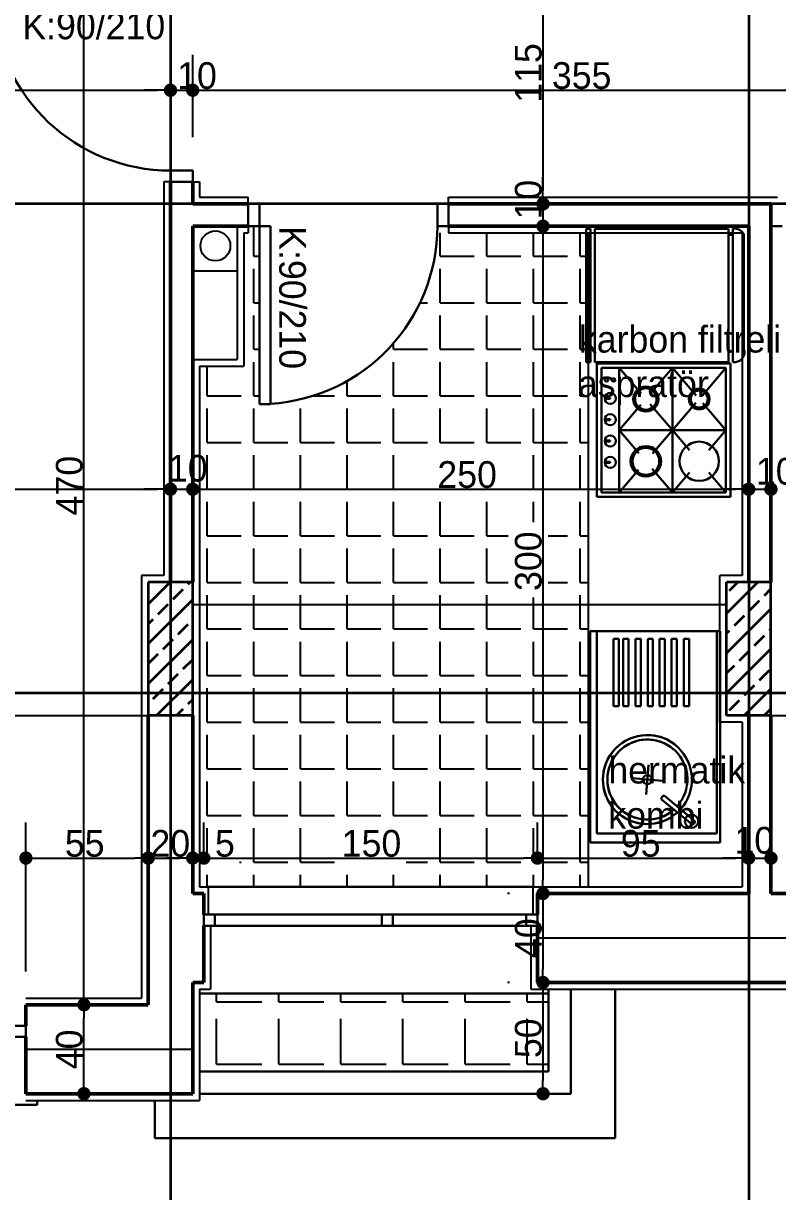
# Model space of a CAD drawing. Header units: millimetres. Extents: x 9537.41 to 9541.95, y -1431.78 to -1431.38.
# Drawn here: x 9538.8779 to 9538.9458, y -1431.6195 to -1431.5145 of the extents above; entities that cross this region are included whole.
import ezdxf

# ---------------------------------------------------------------- set-up
doc = ezdxf.new("R2010")
doc.units = ezdxf.units.MM
doc.linetypes.add('ACAD_ISO03W100', pattern=[30, 12, -18])
doc.linetypes.add('ACAD_ISO06W100', pattern=[36, 24, -3, 0, -3, 0, -3, 0, -3])
for name, color, linetype, lineweight in [('aks', 6, 'Continuous', 35), ('BACA', 24, 'Continuous', 25), ('balkon', 173, 'Continuous', 30), ('duvar', 214, 'Continuous', 50), ('kapı-pencere', 140, 'Continuous', 30), ('karo', 206, 'Continuous', 25), ('kolon', 6, 'Continuous', 35), ('lvb.mut.', 203, 'Continuous', 30), ('sıva', 203, 'Continuous', 25), ('yazı', 161, 'Continuous', 35), ('ölçü', 4, 'Continuous', 25)]:
    doc.layers.add(name, color=color, linetype=linetype, lineweight=lineweight)

msp = doc.modelspace()

# ---------------------------------------------------------------- linework, layer by layer
at = {"color": 0, "linetype": 'ByBlock', "lineweight": -2}
for p, q in [((9538.890551608943, -1431.520467850164), (9538.889951608944, -1431.520467850164)), ((9538.890551608943, -1431.520467850164), (9538.889951608944, -1431.520467850164)), ((9538.893751608945, -1431.520467850164), (9538.894351608944, -1431.520467850164)), ((9538.893751608945, -1431.520467850164), (9538.894351608944, -1431.520467850164)), ((9538.924651608944, -1431.530089333453), (9538.924651608944, -1431.529489333453)), ((9538.924651608944, -1431.530089333453), (9538.924651608944, -1431.529489333453)), ((9538.924651608944, -1431.533289333453), (9538.924651608944, -1431.533889333453)), ((9538.924651608944, -1431.533289333453), (9538.924651608944, -1431.533889333453)), ((9538.890551608943, -1431.556341257242), (9538.889951608944, -1431.556341257242)), ((9538.890551608943, -1431.556341257242), (9538.889951608944, -1431.556341257242)), ((9538.893751608945, -1431.556341257242), (9538.894351608944, -1431.556341257242)), ((9538.893751608945, -1431.556341257242), (9538.894351608944, -1431.556341257242)), ((9538.942551608945, -1431.556341257242), (9538.941951608944, -1431.556341257242)), ((9538.942551608945, -1431.556341257242), (9538.941951608944, -1431.556341257242)), ((9538.878751608943, -1431.589503441157), (9538.879351608944, -1431.589503441157)), ((9538.888551608945, -1431.589503441157), (9538.887951608944, -1431.589503441157)), ((9538.889751608944, -1431.589503441157), (9538.890351608945, -1431.589503441157)), ((9538.892551608944, -1431.589503441157), (9538.891951608945, -1431.589503441157)), ((9538.892551608944, -1431.589503441157), (9538.891951608945, -1431.589503441157)), ((9538.894751608945, -1431.589503441157), (9538.895351608944, -1431.589503441157)), ((9538.894751608945, -1431.589503441157), (9538.895351608944, -1431.589503441157)), ((9538.923551608945, -1431.589503441157), (9538.922951608944, -1431.589503441157)), ((9538.924751608944, -1431.589503441157), (9538.925351608945, -1431.589503441157)), ((9538.942551608945, -1431.589503441157), (9538.941951608944, -1431.589503441157)), ((9538.942551608945, -1431.589503441157), (9538.941951608944, -1431.589503441157)), ((9538.924651608944, -1431.592089333453), (9538.924651608944, -1431.591489333453)), ((9538.924651608944, -1431.593289333453), (9538.924651608944, -1431.593889333453)), ((9538.924651608944, -1431.600089333453), (9538.924651608944, -1431.599489333453)), ((9538.883372308328, -1431.602089333453), (9538.883372308328, -1431.601489333453)), ((9538.924651608944, -1431.601289333453), (9538.924651608944, -1431.601889333453)), ((9538.883372308328, -1431.603289333453), (9538.883372308328, -1431.603889333453)), ((9538.883372308328, -1431.610089333453), (9538.883372308328, -1431.609489333453)), ((9538.924651608944, -1431.610089333453), (9538.924651608944, -1431.609489333453))]:
    msp.add_line(p, q, dxfattribs=at)
at = {"color": 0, "linetype": 'ByBlock', "const_width": 0.0006000000000000001}
for points in [[(9538.890851608943, -1431.520467850164, 1), (9538.891451608944, -1431.520467850164, 1)], [(9538.890851608943, -1431.520467850164, 1), (9538.891451608944, -1431.520467850164, 1)], [(9538.893451608945, -1431.520467850164, 1), (9538.892851608944, -1431.520467850164, 1)], [(9538.893451608945, -1431.520467850164, 1), (9538.892851608944, -1431.520467850164, 1)], [(9538.924651608944, -1431.530389333453, 1), (9538.924651608944, -1431.530989333453, 1)], [(9538.924651608944, -1431.530389333453, 1), (9538.924651608944, -1431.530989333453, 1)], [(9538.924651608944, -1431.532989333453, 1), (9538.924651608944, -1431.532389333453, 1)], [(9538.924651608944, -1431.532989333453, 1), (9538.924651608944, -1431.532389333453, 1)], [(9538.890851608943, -1431.556341257242, 1), (9538.891451608944, -1431.556341257242, 1)], [(9538.890851608943, -1431.556341257242, 1), (9538.891451608944, -1431.556341257242, 1)], [(9538.893451608945, -1431.556341257242, 1), (9538.892851608944, -1431.556341257242, 1)], [(9538.893451608945, -1431.556341257242, 1), (9538.892851608944, -1431.556341257242, 1)], [(9538.942851608945, -1431.556341257242, 1), (9538.943451608944, -1431.556341257242, 1)], [(9538.942851608945, -1431.556341257242, 1), (9538.943451608944, -1431.556341257242, 1)], [(9538.945451608944, -1431.556341257242, 1), (9538.944851608943, -1431.556341257242, 1)], [(9538.945451608944, -1431.556341257242, 1), (9538.944851608943, -1431.556341257242, 1)], [(9538.878451608944, -1431.589503441157, 1), (9538.877851608944, -1431.589503441157, 1)], [(9538.877851608944, -1431.589503441157, 1), (9538.878451608944, -1431.589503441157, 1)], [(9538.889451608944, -1431.589503441157, 1), (9538.888851608945, -1431.589503441157, 1)], [(9538.888851608945, -1431.589503441157, 1), (9538.889451608944, -1431.589503441157, 1)], [(9538.892851608944, -1431.589503441157, 1), (9538.893451608945, -1431.589503441157, 1)], [(9538.892851608944, -1431.589503441157, 1), (9538.893451608945, -1431.589503441157, 1)], [(9538.894451608943, -1431.589503441157, 1), (9538.893851608944, -1431.589503441157, 1)], [(9538.894451608943, -1431.589503441157, 1), (9538.893851608944, -1431.589503441157, 1)], [(9538.924451608944, -1431.589503441157, 1), (9538.923851608944, -1431.589503441157, 1)], [(9538.923851608944, -1431.589503441157, 1), (9538.924451608944, -1431.589503441157, 1)], [(9538.942851608945, -1431.589503441157, 1), (9538.943451608944, -1431.589503441157, 1)], [(9538.942851608945, -1431.589503441157, 1), (9538.943451608944, -1431.589503441157, 1)], [(9538.945451608944, -1431.589503441157, 1), (9538.944851608943, -1431.589503441157, 1)], [(9538.945451608944, -1431.589503441157, 1), (9538.944851608943, -1431.589503441157, 1)], [(9538.924651608944, -1431.592989333453, 1), (9538.924651608944, -1431.592389333453, 1)], [(9538.924651608944, -1431.592389333453, 1), (9538.924651608944, -1431.592989333453, 1)], [(9538.924651608944, -1431.600989333453, 1), (9538.924651608944, -1431.600389333453, 1)], [(9538.924651608944, -1431.600389333453, 1), (9538.924651608944, -1431.600989333453, 1)], [(9538.883372308328, -1431.602389333453, 1), (9538.883372308328, -1431.602989333453, 1)], [(9538.883372308328, -1431.602989333453, 1), (9538.883372308328, -1431.602389333453, 1)], [(9538.883372308328, -1431.610389333453, 1), (9538.883372308328, -1431.610989333453, 1)], [(9538.924651608944, -1431.610389333453, 1), (9538.924651608944, -1431.610989333453, 1)]]:
    msp.add_lwpolyline(points, format="xyb", close=True, dxfattribs=at)
at = {"layer": 'aks', "linetype": 'ACAD_ISO06W100'}
for p, q in [((9538.891151608945, -1431.406689333453), (9538.891151608945, -1431.684689333453)), ((9538.943151608944, -1431.406689333453), (9538.943151608944, -1431.684689333453)), ((9539.291151608944, -1431.530689333453), (9538.719151608944, -1431.530689333453)), ((9539.291151608944, -1431.574689333453), (9538.719151608944, -1431.574689333453))]:
    msp.add_line(p, q, dxfattribs=at)
at = {"layer": 'BACA'}
for p, q in [((9538.897151608944, -1431.532689333453), (9538.897151608944, -1431.544689333453)), ((9538.893151608943, -1431.536689333453), (9538.897151608944, -1431.536689333453)), ((9538.893151608943, -1431.544689333453), (9538.897151608944, -1431.544689333453))]:
    msp.add_line(p, q, dxfattribs=at)
msp.add_circle((9538.895189810106, -1431.534462580343), 0.001343228472585906, dxfattribs=at)
at = {"layer": 'balkon'}
for p, q in [((9538.925151608944, -1431.601289333453), (9538.925151608944, -1431.608689333453)), ((9538.927151608945, -1431.601289333453), (9538.927151608945, -1431.610689333453)), ((9538.931151608944, -1431.601289333453), (9538.931151608944, -1431.614689333453)), ((9538.893751608945, -1431.608689333453), (9538.925151608944, -1431.608689333453)), ((9538.893751608945, -1431.610689333453), (9538.927151608945, -1431.610689333453)), ((9538.889751608944, -1431.614689333453), (9538.889751608944, -1431.611289333453)), ((9538.889751608944, -1431.614689333453), (9538.931151608944, -1431.614689333453))]:
    msp.add_line(p, q, dxfattribs=at)
at = {"layer": 'duvar'}
for p, q in [((9538.891151608945, -1431.528689333453), (9538.891151608945, -1431.564689333453)), ((9538.893151608943, -1431.528689333453), (9538.893151608943, -1431.530689333453)), ((9538.893151608943, -1431.530689333453), (9538.898151608944, -1431.530689333453)), ((9538.916151608944, -1431.530689333453), (9538.945151608945, -1431.530689333453)), ((9538.945151608945, -1431.530689333453), (9538.945151608945, -1431.564689333453)), ((9538.893151608943, -1431.532689333453), (9538.893151608943, -1431.564689333453)), ((9538.893151608943, -1431.532689333453), (9538.898151608944, -1431.532689333453)), ((9538.916151608944, -1431.532689333453), (9538.943151608944, -1431.532689333453)), ((9538.943151608944, -1431.532689333453), (9538.943151608944, -1431.564689333453)), ((9538.889151608944, -1431.576689333453), (9538.889151608944, -1431.602689333453)), ((9538.893151608943, -1431.576689333453), (9538.893151608943, -1431.592689333453)), ((9538.943151608944, -1431.576689333453), (9538.943151608944, -1431.592689333453)), ((9538.945151608945, -1431.576689333453), (9538.945151608945, -1431.592689333453)), ((9538.893151608943, -1431.592689333453), (9538.894151608944, -1431.592689333453)), ((9538.894151608944, -1431.594589333453), (9538.894151608944, -1431.592689333453)), ((9538.924151608944, -1431.592689333453), (9538.924151608944, -1431.594589333453)), ((9538.924151608944, -1431.592689333453), (9538.943151608944, -1431.592689333453)), ((9538.945151608945, -1431.592689333453), (9538.959151608944, -1431.592689333453)), ((9538.894151608944, -1431.595589333453), (9538.894151608944, -1431.600689333453)), ((9538.924151608944, -1431.595589333453), (9538.924151608944, -1431.600689333453)), ((9538.893151608943, -1431.600689333453), (9538.893151608943, -1431.610689333453)), ((9538.893151608943, -1431.600689333453), (9538.894151608944, -1431.600689333453)), ((9538.924151608944, -1431.600689333453), (9538.959151608944, -1431.600689333453)), ((9538.878151608944, -1431.602689333453), (9538.878151608944, -1431.604589333453)), ((9538.878151608944, -1431.602689333453), (9538.889151608944, -1431.602689333453)), ((9538.878151608944, -1431.605589333453), (9538.878151608944, -1431.610689333453)), ((9538.878151608944, -1431.610689333453), (9538.893151608943, -1431.610689333453))]:
    msp.add_line(p, q, dxfattribs=at)
at = {"layer": 'kapı-pencere'}
for p, q in [((9538.891151608945, -1431.527689333453), (9538.893151608943, -1431.527689333453)), ((9538.891151608945, -1431.528689333453), (9538.891151608945, -1431.527689333453)), ((9538.893151608943, -1431.527689333453), (9538.893151608943, -1431.528689333453)), ((9538.893151608943, -1431.528689333453), (9538.891151608945, -1431.528689333453)), ((9538.898151608944, -1431.532689333453), (9538.898151608944, -1431.530689333453)), ((9538.898151608944, -1431.530689333453), (9538.899151608945, -1431.530689333453)), ((9538.899151608945, -1431.530689333453), (9538.899151608945, -1431.532689333453)), ((9538.915151608944, -1431.532689333453), (9538.915151608944, -1431.530689333453)), ((9538.915151608944, -1431.530689333453), (9538.916151608944, -1431.530689333453)), ((9538.916151608944, -1431.530689333453), (9538.916151608944, -1431.532689333453)), ((9538.945151608945, -1431.530689333453), (9538.946151608945, -1431.530689333453)), ((9538.945151608945, -1431.532689333453), (9538.945151608945, -1431.530689333453)), ((9538.899151608945, -1431.532689333453), (9538.898151608944, -1431.532689333453)), ((9538.899151608945, -1431.548689333453), (9538.899151608945, -1431.532689333453)), ((9538.899151608945, -1431.532689333453), (9538.900151608945, -1431.532689333453)), ((9538.900151608945, -1431.532689333453), (9538.900151608945, -1431.548689333453)), ((9538.916151608944, -1431.532689333453), (9538.915151608944, -1431.532689333453)), ((9538.946151608945, -1431.532689333453), (9538.945151608945, -1431.532689333453)), ((9538.900151608945, -1431.548689333453), (9538.899151608945, -1431.548689333453)), ((9538.923751608943, -1431.592089333453), (9538.894551608944, -1431.592089333453)), ((9538.894151608944, -1431.594589333453), (9538.894151608944, -1431.595589333453)), ((9538.895151608944, -1431.594589333453), (9538.894151608944, -1431.594589333453)), ((9538.894151608944, -1431.594589333453), (9538.910151608945, -1431.594589333453)), ((9538.895151608944, -1431.595589333453), (9538.895151608944, -1431.594589333453)), ((9538.910151608945, -1431.594589333453), (9538.910151608945, -1431.595589333453)), ((9538.911151608943, -1431.594589333453), (9538.910151608945, -1431.594589333453)), ((9538.911151608943, -1431.595589333453), (9538.911151608943, -1431.594589333453)), ((9538.923151608944, -1431.594589333453), (9538.923151608944, -1431.595589333453)), ((9538.924151608944, -1431.594589333453), (9538.923151608944, -1431.594589333453)), ((9538.924151608944, -1431.595589333453), (9538.924151608944, -1431.594589333453)), ((9538.894151608944, -1431.595589333453), (9538.895151608944, -1431.595589333453)), ((9538.910151608945, -1431.595589333453), (9538.894151608944, -1431.595589333453)), ((9538.910151608945, -1431.595589333453), (9538.911151608943, -1431.595589333453)), ((9538.923151608944, -1431.595589333453), (9538.924151608944, -1431.595589333453)), ((9538.925151608944, -1431.601689333453), (9538.893751608945, -1431.601689333453)), ((9538.925151608944, -1431.601289333453), (9538.925151608944, -1431.601689333453)), ((9538.878151608944, -1431.604589333453), (9538.877151608944, -1431.604589333453)), ((9538.878151608944, -1431.605589333453), (9538.878151608944, -1431.604589333453)), ((9538.877151608944, -1431.605589333453), (9538.878151608944, -1431.605589333453)), ((9538.879151608944, -1431.611689333453), (9538.847151608945, -1431.611689333453)), ((9538.879151608944, -1431.611289333453), (9538.879151608944, -1431.611689333453))]:
    msp.add_line(p, q, dxfattribs=at)
at = {"layer": 'kapı-pencere', "linetype": 'ACAD_ISO03W100'}
for p, q in [((9538.911151608943, -1431.594589333453), (9538.923151608944, -1431.594589333453)), ((9538.923151608944, -1431.595589333453), (9538.911151608943, -1431.595589333453))]:
    msp.add_line(p, q, dxfattribs=at)
at = {"layer": 'kapı-pencere'}
for centre, start, end in [((9538.891151608945, -1431.511689333453), 183.5833216825431, 270), ((9538.899151608945, -1431.532689333453), 273.5833218694321, 0)]:
    msp.add_arc(centre, 0.016, start, end, dxfattribs=at)
at = {"layer": 'karo'}
for p, q in [((9538.898649435938, -1431.535378876782), (9538.898649435938, -1431.532689333453)), ((9538.915413435938, -1431.535378876782), (9538.915413435938, -1431.533289333453)), ((9538.919604435938, -1431.535378876782), (9538.919604435938, -1431.533289333453)), ((9538.923795435938, -1431.535378876782), (9538.923795435938, -1431.533289333453)), ((9538.927986435938, -1431.535378876782), (9538.927986435938, -1431.533289333453)), ((9538.898649435938, -1431.535378876782), (9538.899151608945, -1431.535378876782)), ((9538.915413435938, -1431.535378876782), (9538.918461435938, -1431.535378876782)), ((9538.919604435938, -1431.535378876782), (9538.922652435938, -1431.535378876782)), ((9538.923795435938, -1431.535378876782), (9538.926843435938, -1431.535378876782)), ((9538.927986435938, -1431.535378876782), (9538.928522129872, -1431.535378876782)), ((9538.898649435938, -1431.539569876782), (9538.898649435938, -1431.536521876782)), ((9538.915413435938, -1431.539569876782), (9538.915413435938, -1431.536521876782)), ((9538.919604435938, -1431.539569876782), (9538.919604435938, -1431.536521876782)), ((9538.923795435938, -1431.539569876782), (9538.923795435938, -1431.536521876782)), ((9538.927986435938, -1431.539569876782), (9538.927986435938, -1431.536521876782)), ((9538.898649435938, -1431.539569876782), (9538.899151608945, -1431.539569876782)), ((9538.913596612354, -1431.539569876782), (9538.914270435938, -1431.539569876782)), ((9538.915413435938, -1431.539569876782), (9538.918461435938, -1431.539569876782)), ((9538.919604435938, -1431.539569876782), (9538.922652435938, -1431.539569876782)), ((9538.923795435938, -1431.539569876782), (9538.926843435938, -1431.539569876782)), ((9538.927986435938, -1431.539569876782), (9538.928522129872, -1431.539569876782)), ((9538.898649435938, -1431.543760876782), (9538.898649435938, -1431.540712876782)), ((9538.915413435938, -1431.543760876782), (9538.915413435938, -1431.540712876782)), ((9538.919604435938, -1431.543760876782), (9538.919604435938, -1431.540712876782)), ((9538.923795435938, -1431.543760876782), (9538.923795435938, -1431.540712876782)), ((9538.927986435938, -1431.543760876782), (9538.927986435938, -1431.540712876782)), ((9538.898649435938, -1431.543760876782), (9538.899151608945, -1431.543760876782)), ((9538.911222435938, -1431.543760876782), (9538.911222435938, -1431.543191482552)), ((9538.911222435938, -1431.543760876782), (9538.914270435938, -1431.543760876782)), ((9538.915413435938, -1431.543760876782), (9538.918461435938, -1431.543760876782)), ((9538.919604435938, -1431.543760876782), (9538.922652435938, -1431.543760876782)), ((9538.923795435938, -1431.543760876782), (9538.926843435938, -1431.543760876782)), ((9538.927986435938, -1431.543760876782), (9538.928522129872, -1431.543760876782)), ((9538.898649435938, -1431.547951876782), (9538.898649435938, -1431.544903876783)), ((9538.911222435938, -1431.547951876782), (9538.911222435938, -1431.544903876783)), ((9538.915413435938, -1431.547951876782), (9538.915413435938, -1431.544903876783)), ((9538.919604435938, -1431.547951876782), (9538.919604435938, -1431.544903876783)), ((9538.923795435938, -1431.547951876782), (9538.923795435938, -1431.544903876783)), ((9538.927986435938, -1431.547951876782), (9538.927986435938, -1431.544903876783)), ((9538.894458435938, -1431.547951876782), (9538.894458435938, -1431.545289333453)), ((9538.907031435938, -1431.547951876782), (9538.907031435938, -1431.546614430456)), ((9538.894458435938, -1431.547951876782), (9538.897506435938, -1431.547951876782)), ((9538.898649435938, -1431.547951876782), (9538.899151608945, -1431.547951876782)), ((9538.903953147355, -1431.547951876782), (9538.905888435938, -1431.547951876782)), ((9538.907031435938, -1431.547951876782), (9538.910079435938, -1431.547951876782)), ((9538.911222435938, -1431.547951876782), (9538.914270435938, -1431.547951876782)), ((9538.915413435938, -1431.547951876782), (9538.918461435938, -1431.547951876782)), ((9538.919604435938, -1431.547951876782), (9538.922652435938, -1431.547951876782)), ((9538.923795435938, -1431.547951876782), (9538.926843435938, -1431.547951876782)), ((9538.927986435938, -1431.547951876782), (9538.928722670405, -1431.547951876782)), ((9538.894458435938, -1431.552142876782), (9538.894458435938, -1431.549094876783)), ((9538.898649435938, -1431.552142876782), (9538.898649435938, -1431.549094876783)), ((9538.902840435938, -1431.552142876782), (9538.902840435938, -1431.549094876783)), ((9538.907031435938, -1431.552142876782), (9538.907031435938, -1431.549094876783)), ((9538.911222435938, -1431.552142876782), (9538.911222435938, -1431.549094876783)), ((9538.915413435938, -1431.552142876782), (9538.915413435938, -1431.549094876783)), ((9538.919604435938, -1431.552142876782), (9538.919604435938, -1431.549094876783)), ((9538.923795435938, -1431.552142876782), (9538.923795435938, -1431.549094876783)), ((9538.927986435938, -1431.552142876782), (9538.927986435938, -1431.549094876783)), ((9538.894458435938, -1431.552142876782), (9538.897506435938, -1431.552142876782)), ((9538.898649435938, -1431.552142876782), (9538.901697435938, -1431.552142876782)), ((9538.902840435938, -1431.552142876782), (9538.905888435938, -1431.552142876782)), ((9538.907031435938, -1431.552142876782), (9538.910079435938, -1431.552142876782)), ((9538.911222435938, -1431.552142876782), (9538.914270435938, -1431.552142876782)), ((9538.915413435938, -1431.552142876782), (9538.918461435938, -1431.552142876782)), ((9538.919604435938, -1431.552142876782), (9538.922652435938, -1431.552142876782)), ((9538.923795435938, -1431.552142876782), (9538.926843435938, -1431.552142876782)), ((9538.927986435938, -1431.552142876782), (9538.928722670405, -1431.552142876782)), ((9538.894458435938, -1431.556333876782), (9538.894458435938, -1431.553285876783)), ((9538.898649435938, -1431.556333876782), (9538.898649435938, -1431.553285876783)), ((9538.902840435938, -1431.556333876782), (9538.902840435938, -1431.553285876783)), ((9538.907031435938, -1431.556333876782), (9538.907031435938, -1431.553285876783)), ((9538.911222435938, -1431.556333876782), (9538.911222435938, -1431.553285876783)), ((9538.923795435938, -1431.556333876782), (9538.923795435938, -1431.553285876783)), ((9538.927986435938, -1431.556333876782), (9538.927986435938, -1431.553285876783)), ((9538.894458435938, -1431.556333876782), (9538.897506435938, -1431.556333876782)), ((9538.898649435938, -1431.556333876782), (9538.901697435938, -1431.556333876782)), ((9538.902840435938, -1431.556333876782), (9538.905888435938, -1431.556333876782)), ((9538.907031435938, -1431.556333876782), (9538.910079435938, -1431.556333876782)), ((9538.911222435938, -1431.556333876782), (9538.914270435938, -1431.556333876782)), ((9538.921751608945, -1431.556333876782), (9538.922652435938, -1431.556333876782)), ((9538.923795435938, -1431.556333876782), (9538.926843435938, -1431.556333876782)), ((9538.927986435938, -1431.556333876782), (9538.928722670405, -1431.556333876782)), ((9538.894458435938, -1431.560524876782), (9538.894458435938, -1431.557476876783)), ((9538.898649435938, -1431.560524876782), (9538.898649435938, -1431.557476876783)), ((9538.902840435938, -1431.560524876782), (9538.902840435938, -1431.557476876783)), ((9538.907031435938, -1431.560524876782), (9538.907031435938, -1431.557476876783)), ((9538.911222435938, -1431.560524876782), (9538.911222435938, -1431.557476876783)), ((9538.915413435938, -1431.560524876782), (9538.915413435938, -1431.557476876783)), ((9538.919604435938, -1431.560524876782), (9538.919604435938, -1431.557476876783)), ((9538.923795435938, -1431.559289333453), (9538.923795435938, -1431.557476876783)), ((9538.927986435938, -1431.560524876782), (9538.927986435938, -1431.557476876783)), ((9538.894458435938, -1431.560524876782), (9538.897506435938, -1431.560524876782)), ((9538.898649435938, -1431.560524876782), (9538.901697435938, -1431.560524876782)), ((9538.902840435938, -1431.560524876782), (9538.905888435938, -1431.560524876782)), ((9538.907031435938, -1431.560524876782), (9538.910079435938, -1431.560524876782)), ((9538.911222435938, -1431.560524876782), (9538.914270435938, -1431.560524876782)), ((9538.915413435938, -1431.560524876782), (9538.918461435938, -1431.560524876782)), ((9538.919604435938, -1431.560524876782), (9538.921526608945, -1431.560524876782)), ((9538.925126608945, -1431.560524876782), (9538.926843435938, -1431.560524876782)), ((9538.927986435938, -1431.560524876782), (9538.928722670405, -1431.560524876782)), ((9538.894458435938, -1431.564715876783), (9538.894458435938, -1431.561667876783)), ((9538.898649435938, -1431.564715876783), (9538.898649435938, -1431.561667876783)), ((9538.902840435938, -1431.564715876783), (9538.902840435938, -1431.561667876783)), ((9538.907031435938, -1431.564715876783), (9538.907031435938, -1431.561667876783)), ((9538.911222435938, -1431.564715876783), (9538.911222435938, -1431.561667876783)), ((9538.915413435938, -1431.564715876783), (9538.915413435938, -1431.561667876783)), ((9538.919604435938, -1431.564715876783), (9538.919604435938, -1431.561667876783)), ((9538.927986435938, -1431.564715876783), (9538.927986435938, -1431.561667876783)), ((9538.894458435938, -1431.564715876783), (9538.897506435938, -1431.564715876783)), ((9538.898649435938, -1431.564715876783), (9538.901697435938, -1431.564715876783)), ((9538.902840435938, -1431.564715876783), (9538.905888435938, -1431.564715876783)), ((9538.907031435938, -1431.564715876783), (9538.910079435938, -1431.564715876783)), ((9538.911222435938, -1431.564715876783), (9538.914270435938, -1431.564715876783)), ((9538.915413435938, -1431.564715876783), (9538.918461435938, -1431.564715876783)), ((9538.919604435938, -1431.564715876783), (9538.921526608945, -1431.564715876783)), ((9538.925126608945, -1431.564715876783), (9538.926843435938, -1431.564715876783)), ((9538.927986435938, -1431.564715876783), (9538.928722670405, -1431.564715876783)), ((9538.894458435938, -1431.566689333453), (9538.894458435938, -1431.565858876783)), ((9538.898649435938, -1431.566689333453), (9538.898649435938, -1431.565858876783)), ((9538.902840435938, -1431.566689333453), (9538.902840435938, -1431.565858876783)), ((9538.907031435938, -1431.566689333453), (9538.907031435938, -1431.565858876783)), ((9538.911222435938, -1431.566689333453), (9538.911222435938, -1431.565858876783)), ((9538.915413435938, -1431.566689333453), (9538.915413435938, -1431.565858876783)), ((9538.919604435938, -1431.566689333453), (9538.919604435938, -1431.565858876783)), ((9538.927986435938, -1431.566689333453), (9538.927986435938, -1431.565858876783)), ((9538.894458435938, -1431.568906876783), (9538.894458435938, -1431.566689333453)), ((9538.898649435938, -1431.568906876783), (9538.898649435938, -1431.566689333453)), ((9538.902840435938, -1431.568906876783), (9538.902840435938, -1431.566689333453)), ((9538.907031435938, -1431.568906876783), (9538.907031435938, -1431.566689333453)), ((9538.911222435938, -1431.568906876783), (9538.911222435938, -1431.566689333453)), ((9538.915413435938, -1431.568906876783), (9538.915413435938, -1431.566689333453)), ((9538.919604435938, -1431.568906876783), (9538.919604435938, -1431.566689333453)), ((9538.923795435938, -1431.566689333453), (9538.923795435938, -1431.566089333453)), ((9538.923795435938, -1431.568906876783), (9538.923795435938, -1431.566689333453)), ((9538.927986435938, -1431.568906876783), (9538.927986435938, -1431.566689333453)), ((9538.894458435938, -1431.568906876783), (9538.897506435938, -1431.568906876783)), ((9538.898649435938, -1431.568906876783), (9538.901697435938, -1431.568906876783)), ((9538.902840435938, -1431.568906876783), (9538.905888435938, -1431.568906876783)), ((9538.907031435938, -1431.568906876783), (9538.910079435938, -1431.568906876783)), ((9538.911222435938, -1431.568906876783), (9538.914270435938, -1431.568906876783)), ((9538.915413435938, -1431.568906876783), (9538.918461435938, -1431.568906876783)), ((9538.919604435938, -1431.568906876783), (9538.922652435938, -1431.568906876783)), ((9538.923795435938, -1431.568906876783), (9538.926843435938, -1431.568906876783)), ((9538.927986435938, -1431.568906876783), (9538.928722670405, -1431.568906876783)), ((9538.894458435938, -1431.573097876783), (9538.894458435938, -1431.570049876783)), ((9538.898649435938, -1431.573097876783), (9538.898649435938, -1431.570049876783)), ((9538.902840435938, -1431.573097876783), (9538.902840435938, -1431.570049876783)), ((9538.907031435938, -1431.573097876783), (9538.907031435938, -1431.570049876783)), ((9538.911222435938, -1431.573097876783), (9538.911222435938, -1431.570049876783)), ((9538.915413435938, -1431.573097876783), (9538.915413435938, -1431.570049876783)), ((9538.919604435938, -1431.573097876783), (9538.919604435938, -1431.570049876783)), ((9538.923795435938, -1431.573097876783), (9538.923795435938, -1431.570049876783)), ((9538.927986435938, -1431.573097876783), (9538.927986435938, -1431.570049876783)), ((9538.894458435938, -1431.573097876783), (9538.897506435938, -1431.573097876783)), ((9538.898649435938, -1431.573097876783), (9538.901697435938, -1431.573097876783)), ((9538.902840435938, -1431.573097876783), (9538.905888435938, -1431.573097876783)), ((9538.907031435938, -1431.573097876783), (9538.910079435938, -1431.573097876783)), ((9538.911222435938, -1431.573097876783), (9538.914270435938, -1431.573097876783)), ((9538.915413435938, -1431.573097876783), (9538.918461435938, -1431.573097876783)), ((9538.919604435938, -1431.573097876783), (9538.922652435938, -1431.573097876783)), ((9538.923795435938, -1431.573097876783), (9538.926843435938, -1431.573097876783)), ((9538.927986435938, -1431.573097876783), (9538.928722670405, -1431.573097876783)), ((9538.894458435938, -1431.574689333453), (9538.894458435938, -1431.574240876783)), ((9538.898649435938, -1431.574689333453), (9538.898649435938, -1431.574240876783)), ((9538.902840435938, -1431.574689333453), (9538.902840435938, -1431.574240876783)), ((9538.907031435938, -1431.574689333453), (9538.907031435938, -1431.574240876783)), ((9538.911222435938, -1431.574689333453), (9538.911222435938, -1431.574240876783)), ((9538.915413435938, -1431.574689333453), (9538.915413435938, -1431.574240876783)), ((9538.919604435938, -1431.574689333453), (9538.919604435938, -1431.574240876783)), ((9538.923795435938, -1431.574689333453), (9538.923795435938, -1431.574240876783)), ((9538.927986435938, -1431.574689333453), (9538.927986435938, -1431.574240876783)), ((9538.894458435938, -1431.577288876783), (9538.894458435938, -1431.574689333453)), ((9538.898649435938, -1431.577288876783), (9538.898649435938, -1431.574689333453)), ((9538.902840435938, -1431.577288876783), (9538.902840435938, -1431.574689333453)), ((9538.907031435938, -1431.577288876783), (9538.907031435938, -1431.574689333453)), ((9538.911222435938, -1431.577288876783), (9538.911222435938, -1431.574689333453)), ((9538.915413435938, -1431.577288876783), (9538.915413435938, -1431.574689333453)), ((9538.919604435938, -1431.577288876783), (9538.919604435938, -1431.574689333453)), ((9538.923795435938, -1431.577288876783), (9538.923795435938, -1431.574689333453)), ((9538.927986435938, -1431.577288876783), (9538.927986435938, -1431.574689333453)), ((9538.894458435938, -1431.577288876783), (9538.897506435938, -1431.577288876783)), ((9538.898649435938, -1431.577288876783), (9538.901697435938, -1431.577288876783)), ((9538.902840435938, -1431.577288876783), (9538.905888435938, -1431.577288876783)), ((9538.907031435938, -1431.577288876783), (9538.910079435938, -1431.577288876783)), ((9538.911222435938, -1431.577288876783), (9538.914270435938, -1431.577288876783)), ((9538.915413435938, -1431.577288876783), (9538.918461435938, -1431.577288876783)), ((9538.919604435938, -1431.577288876783), (9538.922652435938, -1431.577288876783)), ((9538.923795435938, -1431.577288876783), (9538.926843435938, -1431.577288876783)), ((9538.927986435938, -1431.577288876783), (9538.928722670405, -1431.577288876783)), ((9538.894458435938, -1431.581479876783), (9538.894458435938, -1431.578431876783)), ((9538.898649435938, -1431.581479876783), (9538.898649435938, -1431.578431876783)), ((9538.902840435938, -1431.581479876783), (9538.902840435938, -1431.578431876783)), ((9538.907031435938, -1431.581479876783), (9538.907031435938, -1431.578431876783)), ((9538.911222435938, -1431.581479876783), (9538.911222435938, -1431.578431876783)), ((9538.915413435938, -1431.581479876783), (9538.915413435938, -1431.578431876783)), ((9538.919604435938, -1431.581479876783), (9538.919604435938, -1431.578431876783)), ((9538.923795435938, -1431.581479876783), (9538.923795435938, -1431.578431876783)), ((9538.927986435938, -1431.581479876783), (9538.927986435938, -1431.578431876783)), ((9538.894458435938, -1431.581479876783), (9538.897506435938, -1431.581479876783)), ((9538.898649435938, -1431.581479876783), (9538.901697435938, -1431.581479876783)), ((9538.902840435938, -1431.581479876783), (9538.905888435938, -1431.581479876783)), ((9538.907031435938, -1431.581479876783), (9538.910079435938, -1431.581479876783)), ((9538.911222435938, -1431.581479876783), (9538.914270435938, -1431.581479876783)), ((9538.915413435938, -1431.581479876783), (9538.918461435938, -1431.581479876783)), ((9538.919604435938, -1431.581479876783), (9538.922652435938, -1431.581479876783)), ((9538.923795435938, -1431.581479876783), (9538.926843435938, -1431.581479876783)), ((9538.927986435938, -1431.581479876783), (9538.928722670405, -1431.581479876783)), ((9538.894458435938, -1431.585670876783), (9538.894458435938, -1431.582622876783)), ((9538.898649435938, -1431.585670876783), (9538.898649435938, -1431.582622876783)), ((9538.902840435938, -1431.585670876783), (9538.902840435938, -1431.582622876783)), ((9538.907031435938, -1431.585670876783), (9538.907031435938, -1431.582622876783)), ((9538.911222435938, -1431.585670876783), (9538.911222435938, -1431.582622876783)), ((9538.915413435938, -1431.585670876783), (9538.915413435938, -1431.582622876783)), ((9538.919604435938, -1431.585670876783), (9538.919604435938, -1431.582622876783)), ((9538.923795435938, -1431.585670876783), (9538.923795435938, -1431.582622876783)), ((9538.927986435938, -1431.585670876783), (9538.927986435938, -1431.582622876783)), ((9538.894458435938, -1431.585670876783), (9538.897506435938, -1431.585670876783)), ((9538.898649435938, -1431.585670876783), (9538.901697435938, -1431.585670876783)), ((9538.902840435938, -1431.585670876783), (9538.905888435938, -1431.585670876783)), ((9538.907031435938, -1431.585670876783), (9538.910079435938, -1431.585670876783)), ((9538.911222435938, -1431.585670876783), (9538.914270435938, -1431.585670876783)), ((9538.915413435938, -1431.585670876783), (9538.918461435938, -1431.585670876783)), ((9538.919604435938, -1431.585670876783), (9538.922652435938, -1431.585670876783)), ((9538.923795435938, -1431.585670876783), (9538.926843435938, -1431.585670876783)), ((9538.927986435938, -1431.585670876783), (9538.928722670405, -1431.585670876783)), ((9538.894458435938, -1431.589861876783), (9538.894458435938, -1431.586813876783)), ((9538.898649435938, -1431.589861876783), (9538.898649435938, -1431.586813876783)), ((9538.902840435938, -1431.589861876783), (9538.902840435938, -1431.586813876783)), ((9538.915413435938, -1431.589861876783), (9538.915413435938, -1431.586813876783)), ((9538.919604435938, -1431.589861876783), (9538.919604435938, -1431.586813876783)), ((9538.923795435938, -1431.589861876783), (9538.923795435938, -1431.586813876783)), ((9538.927986435938, -1431.589861876783), (9538.927986435938, -1431.586813876783)), ((9538.894458435938, -1431.589861876783), (9538.894551608944, -1431.589861876783)), ((9538.897351608945, -1431.589861876783), (9538.897506435938, -1431.589861876783)), ((9538.898649435938, -1431.589861876783), (9538.901697435938, -1431.589861876783)), ((9538.902840435938, -1431.589861876783), (9538.905888435938, -1431.589861876783)), ((9538.912351608944, -1431.589861876783), (9538.914270435938, -1431.589861876783)), ((9538.915413435938, -1431.589861876783), (9538.918461435938, -1431.589861876783)), ((9538.919604435938, -1431.589861876783), (9538.922652435938, -1431.589861876783)), ((9538.923795435938, -1431.589861876783), (9538.926843435938, -1431.589861876783)), ((9538.927986435938, -1431.589861876783), (9538.928722670405, -1431.589861876783)), ((9538.894458435938, -1431.592089333453), (9538.894458435938, -1431.591004876783)), ((9538.898649435938, -1431.592089333453), (9538.898649435938, -1431.591004876783)), ((9538.902840435938, -1431.592089333453), (9538.902840435938, -1431.591004876783)), ((9538.907031435938, -1431.592089333453), (9538.907031435938, -1431.591004876783)), ((9538.911222435938, -1431.592089333453), (9538.911222435938, -1431.591004876783)), ((9538.915413435938, -1431.592089333453), (9538.915413435938, -1431.591004876783)), ((9538.919604435938, -1431.592089333453), (9538.919604435938, -1431.591004876783)), ((9538.923795435938, -1431.592089333453), (9538.923795435938, -1431.591004876783)), ((9538.927986435938, -1431.592089333453), (9538.927986435938, -1431.591004876783)), ((9538.8952934873, -1431.602434876783), (9538.8952934873, -1431.601689333453)), ((9538.9008814873, -1431.602434876783), (9538.9008814873, -1431.601689333453)), ((9538.9064694873, -1431.602434876783), (9538.9064694873, -1431.601689333453)), ((9538.9120574873, -1431.602434876783), (9538.9120574873, -1431.601689333453)), ((9538.9176454873, -1431.602434876783), (9538.9176454873, -1431.601689333453)), ((9538.9232334873, -1431.602434876783), (9538.9232334873, -1431.601689333453)), ((9538.893751608945, -1431.602434876783), (9538.8937694873, -1431.602434876783)), ((9538.8952934873, -1431.602434876783), (9538.8993574873, -1431.602434876783)), ((9538.9008814873, -1431.602434876783), (9538.9049454873, -1431.602434876783)), ((9538.9064694873, -1431.602434876783), (9538.9105334873, -1431.602434876783)), ((9538.9120574873, -1431.602434876783), (9538.9161214873, -1431.602434876783)), ((9538.9176454873, -1431.602434876783), (9538.9217094873, -1431.602434876783)), ((9538.9232334873, -1431.602434876783), (9538.925151608944, -1431.602434876783)), ((9538.8952934873, -1431.608022876783), (9538.8952934873, -1431.603958876783)), ((9538.9008814873, -1431.608022876783), (9538.9008814873, -1431.603958876783)), ((9538.9064694873, -1431.608022876783), (9538.9064694873, -1431.603958876783)), ((9538.9120574873, -1431.608022876783), (9538.9120574873, -1431.603958876783)), ((9538.9176454873, -1431.608022876783), (9538.9176454873, -1431.603958876783)), ((9538.9232334873, -1431.608022876783), (9538.9232334873, -1431.603958876783)), ((9538.893751608945, -1431.608022876783), (9538.8937694873, -1431.608022876783)), ((9538.8952934873, -1431.608022876783), (9538.8993574873, -1431.608022876783)), ((9538.9008814873, -1431.608022876783), (9538.9049454873, -1431.608022876783)), ((9538.9064694873, -1431.608022876783), (9538.9105334873, -1431.608022876783)), ((9538.9120574873, -1431.608022876783), (9538.9161214873, -1431.608022876783)), ((9538.9176454873, -1431.608022876783), (9538.9217094873, -1431.608022876783)), ((9538.9232334873, -1431.608022876783), (9538.925151608944, -1431.608022876783))]:
    msp.add_line(p, q, dxfattribs=at)
at = {"layer": 'kolon'}
for p, q in [((9538.893151608943, -1431.564689333453), (9538.889151608944, -1431.564689333453)), ((9538.889151608944, -1431.564689333453), (9538.889151608944, -1431.576689333453)), ((9538.889151608944, -1431.566662906556), (9538.891125182046, -1431.564689333453)), ((9538.892742239474, -1431.56486832725), (9538.892921233271, -1431.564689333453)), ((9538.893151608943, -1431.576689333453), (9538.893151608943, -1431.564689333453)), ((9538.941151608944, -1431.576689333453), (9538.941151608944, -1431.564689333453)), ((9538.945151608945, -1431.564689333453), (9538.941151608944, -1431.564689333453)), ((9538.941151608944, -1431.567502476323), (9538.943964751814, -1431.564689333453)), ((9538.941418975719, -1431.565439058323), (9538.942168700589, -1431.564689333453)), ((9538.945151608945, -1431.576689333453), (9538.945151608945, -1431.564689333453)), ((9538.891395201055, -1431.566215365668), (9538.892293226667, -1431.565317340056)), ((9538.944562065362, -1431.565888071129), (9538.945151608945, -1431.565298527547)), ((9538.889151608944, -1431.570255009004), (9538.893151608943, -1431.566255009004)), ((9538.890048162637, -1431.567562404086), (9538.89094618825, -1431.566664378474)), ((9538.943215026944, -1431.567235109547), (9538.944113052556, -1431.566337083935)), ((9538.889151608944, -1431.56845895778), (9538.889599149832, -1431.568011416892)), ((9538.941151608944, -1431.571094578771), (9538.945151608945, -1431.567094578771)), ((9538.941867988526, -1431.568582147965), (9538.942766014137, -1431.567684122353)), ((9538.891844213862, -1431.569358455311), (9538.892742239474, -1431.568460429698)), ((9538.941151608944, -1431.569298527547), (9538.941418975719, -1431.569031160771)), ((9538.945011078167, -1431.569031160771), (9538.945151608945, -1431.568890629995)), ((9538.889151608944, -1431.573847111452), (9538.893151608943, -1431.569847111452)), ((9538.890497175444, -1431.570705493729), (9538.891395201055, -1431.569807468117)), ((9538.94366403975, -1431.570378199189), (9538.944562065362, -1431.569480173577)), ((9538.889151608944, -1431.572051060228), (9538.890048162637, -1431.571154506535)), ((9538.941151608944, -1431.574686681219), (9538.945151608945, -1431.57068668122)), ((9538.942317001332, -1431.571725237608), (9538.943215026944, -1431.570827211995)), ((9538.892293226667, -1431.572501544953), (9538.893151608943, -1431.571643162677)), ((9538.941151608944, -1431.572890629995), (9538.941867988526, -1431.572174250414)), ((9538.89094618825, -1431.573848583371), (9538.891844213862, -1431.572950557759)), ((9538.944113052556, -1431.573521288832), (9538.945011078167, -1431.57262326322)), ((9538.889599149832, -1431.575195621789), (9538.890497175444, -1431.574297596177)), ((9538.889901489392, -1431.576689333453), (9538.893151608943, -1431.573439213901)), ((9538.94274105916, -1431.576689333453), (9538.945151608945, -1431.574278783668)), ((9538.942766014137, -1431.57486832725), (9538.94366403975, -1431.573970301638)), ((9538.892742239474, -1431.575644634595), (9538.893151608943, -1431.575235265125)), ((9538.941418975719, -1431.576215365668), (9538.942317001332, -1431.575317340056)), ((9538.891697540615, -1431.576689333453), (9538.892293226667, -1431.576093647401)), ((9538.944562065362, -1431.576664378474), (9538.945151608945, -1431.576074834892)), ((9538.893151608943, -1431.576689333453), (9538.889151608944, -1431.576689333453)), ((9538.945151608945, -1431.576689333453), (9538.941151608944, -1431.576689333453))]:
    msp.add_line(p, q, dxfattribs=at)
at = {"layer": 'lvb.mut.'}
for p, q in [((9538.928522129872, -1431.54491581698), (9538.928522129872, -1431.53291581698)), ((9538.928922129873, -1431.53291581698), (9538.928522129872, -1431.53291581698)), ((9538.928922129873, -1431.54491581698), (9538.928922129873, -1431.53291581698)), ((9538.929322129874, -1431.53291581698), (9538.941322129873, -1431.53291581698)), ((9538.929322129874, -1431.54491581698), (9538.929322129874, -1431.53291581698)), ((9538.941322129873, -1431.54491581698), (9538.941322129873, -1431.53291581698)), ((9538.941722129874, -1431.54491581698), (9538.941722129874, -1431.53291581698)), ((9538.941722129874, -1431.533455135371), (9538.941322129873, -1431.533455135371)), ((9538.942722129874, -1431.543715798448), (9538.942722129874, -1431.533455135371)), ((9538.928922129873, -1431.54491581698), (9538.928522129872, -1431.54491581698)), ((9538.929322129874, -1431.54491581698), (9538.941322129873, -1431.54491581698)), ((9538.941500343612, -1431.545030025477), (9538.929500343613, -1431.545030025477)), ((9538.929500343613, -1431.545030025477), (9538.929500343613, -1431.557030025477)), ((9538.929900343612, -1431.545430025478), (9538.929900343612, -1431.556630025477)), ((9538.931500343613, -1431.545430025478), (9538.929900343612, -1431.545430025478)), ((9538.941100343613, -1431.545430025478), (9538.931500343613, -1431.545430025478)), ((9538.931500343613, -1431.545430025478), (9538.931500343613, -1431.556630025477)), ((9538.933475756103, -1431.547734673383), (9538.931500343613, -1431.545430025478)), ((9538.936300343612, -1431.545430025478), (9538.934296513553, -1431.547767827213)), ((9538.936300343612, -1431.545430025478), (9538.936300343612, -1431.556630025477)), ((9538.938428132471, -1431.547912445812), (9538.936300343612, -1431.545430025478)), ((9538.941100343613, -1431.545430025478), (9538.938959189149, -1431.547928039018)), ((9538.941100343613, -1431.545430025478), (9538.941100343613, -1431.556630025477)), ((9538.941500343612, -1431.545030025477), (9538.941500343612, -1431.557030025477)), ((9538.930695940155, -1431.548114240354), (9538.930203249263, -1431.548114240354)), ((9538.930695940155, -1431.548221891789), (9538.930695940155, -1431.548114240354)), ((9538.930203249263, -1431.548221891789), (9538.930695940155, -1431.548221891789)), ((9538.933449509681, -1431.548755998397), (9538.931500343613, -1431.551030025478)), ((9538.936300343612, -1431.551030025478), (9538.93429378231, -1431.54868903729)), ((9538.936300343612, -1431.551030025478), (9538.938397451235, -1431.548583399918)), ((9538.939009902753, -1431.548591177809), (9538.941100343613, -1431.551030025478)), ((9538.930695940155, -1431.550031432547), (9538.930203249263, -1431.550031432547)), ((9538.930203249263, -1431.550139083982), (9538.930695940155, -1431.550139083982)), ((9538.930695940155, -1431.550139083982), (9538.930695940155, -1431.550031432547)), ((9538.941100343613, -1431.551030025478), (9538.931500343613, -1431.551030025478)), ((9538.93326439913, -1431.553088090246), (9538.931500343613, -1431.551030025478)), ((9538.936300343612, -1431.551030025478), (9538.934507870497, -1431.553121244111)), ((9538.937837583011, -1431.552823471442), (9538.936300343612, -1431.551030025478)), ((9538.941100343613, -1431.551030025478), (9538.939563104213, -1431.552823471442)), ((9538.930695940155, -1431.551948624741), (9538.930203249263, -1431.551948624741)), ((9538.930203249263, -1431.552056276176), (9538.930695940155, -1431.552056276176)), ((9538.930695940155, -1431.552056276176), (9538.930695940155, -1431.551948624741)), ((9538.930695940155, -1431.553865816934), (9538.930203249263, -1431.553865816934)), ((9538.930203249263, -1431.553973468369), (9538.930695940155, -1431.553973468369)), ((9538.930695940155, -1431.553973468369), (9538.930695940155, -1431.553865816934)), ((9538.933252962199, -1431.554585303793), (9538.931500343613, -1431.556630025477)), ((9538.936300343612, -1431.556630025477), (9538.934479167092, -1431.554505319536)), ((9538.936300343612, -1431.556630025477), (9538.937837583011, -1431.554836579513)), ((9538.939563104213, -1431.554836579513), (9538.941100343613, -1431.556630025477)), ((9538.941500343612, -1431.557030025477), (9538.929500343613, -1431.557030025477)), ((9538.931500343613, -1431.556630025477), (9538.929900343612, -1431.556630025477)), ((9538.941100343613, -1431.556630025477), (9538.931500343613, -1431.556630025477)), ((9538.928887021291, -1431.588101339741), (9538.928887021295, -1431.569093901043)), ((9538.940585092387, -1431.569093901043), (9538.928887021295, -1431.569093901043)), ((9538.929487021294, -1431.587301339743), (9538.929487021294, -1431.569093901043)), ((9538.940285000637, -1431.587301339743), (9538.940282032792, -1431.569093901043)), ((9538.940585092387, -1431.588101339741), (9538.940585092387, -1431.569093901043)), ((9538.931457790415, -1431.569791618033), (9538.930982846128, -1431.569791618033)), ((9538.930982846128, -1431.569791618033), (9538.930982846128, -1431.575833409551)), ((9538.931457790415, -1431.575833409551), (9538.931457790415, -1431.569791618033)), ((9538.931869663764, -1431.569791618033), (9538.931869663764, -1431.575833409551)), ((9538.932344608049, -1431.569791618033), (9538.931869663764, -1431.569791618033)), ((9538.932344608049, -1431.575833409551), (9538.932344608049, -1431.569791618033)), ((9538.93344257385, -1431.569791618033), (9538.932967629564, -1431.569791618033)), ((9538.932967629564, -1431.569791618033), (9538.932967629564, -1431.575833409551)), ((9538.93344257385, -1431.575833409551), (9538.93344257385, -1431.569791618033)), ((9538.934065595366, -1431.569791618033), (9538.934065595366, -1431.575833409551)), ((9538.934540539653, -1431.569791618033), (9538.934065595366, -1431.569791618033)), ((9538.934540539653, -1431.575833409551), (9538.934540539653, -1431.569791618033)), ((9538.935596276599, -1431.569791618033), (9538.935121332312, -1431.569791618033)), ((9538.935121332312, -1431.569791618033), (9538.935121332312, -1431.575833409551)), ((9538.935596276599, -1431.575833409551), (9538.935596276599, -1431.569791618033)), ((9538.936219298113, -1431.569791618033), (9538.936219298113, -1431.575833409551)), ((9538.9366942424, -1431.569791618033), (9538.936219298113, -1431.569791618033)), ((9538.9366942424, -1431.575833409551), (9538.9366942424, -1431.569791618033)), ((9538.937792208202, -1431.569791618033), (9538.937317263915, -1431.569791618033)), ((9538.937317263915, -1431.569791618033), (9538.937317263915, -1431.575833409551)), ((9538.937792208202, -1431.575833409551), (9538.937792208202, -1431.569791618033)), ((9538.930982846128, -1431.575833409551), (9538.931457790415, -1431.575833409551)), ((9538.931869663764, -1431.575833409551), (9538.932344608049, -1431.575833409551)), ((9538.932967629564, -1431.575833409551), (9538.93344257385, -1431.575833409551)), ((9538.934065595366, -1431.575833409551), (9538.934540539653, -1431.575833409551)), ((9538.935121332312, -1431.575833409551), (9538.935596276599, -1431.575833409551)), ((9538.936219298113, -1431.575833409551), (9538.9366942424, -1431.575833409551)), ((9538.937317263915, -1431.575833409551), (9538.937792208202, -1431.575833409551)), ((9538.933922192677, -1431.583785840226), (9538.934153069704, -1431.581107283979)), ((9538.935376909318, -1431.58256200062), (9538.932698353063, -1431.582331123584)), ((9538.938057694453, -1431.586487227657), (9538.935285234144, -1431.584199689551)), ((9538.938312264718, -1431.586178692441), (9538.935539804435, -1431.583891154355)), ((9538.929487021294, -1431.587301339743), (9538.940285757986, -1431.587301339743)), ((9538.928887021291, -1431.588101339741), (9538.940585092387, -1431.588101339741))]:
    msp.add_line(p, q, dxfattribs=at)
for centre, radius in [((9538.93037180313, -1431.546513127125), 0.000150029226067818), ((9538.931015028913, -1431.546513127125), 0.000150029226067818), ((9538.930700343612, -1431.548168066072), 0.0005), ((9538.933900343613, -1431.548230025478), 0.001125472116794845), ((9538.933900343613, -1431.548230025478), 0.0009676399665584541), ((9538.938700343613, -1431.548230025478), 0.0009254721167948446), ((9538.938700343613, -1431.548230025478), 0.0007676399665584541), ((9538.930700343612, -1431.550085258265), 0.0005), ((9538.930700343612, -1431.552002450458), 0.0005), ((9538.938700343613, -1431.553830025478), 0.001767639966558454), ((9538.933900343613, -1431.553830025478), 0.001367639966558454), ((9538.933900343613, -1431.553830025478), 0.001209807816322064), ((9538.930700343612, -1431.553919642651), 0.0005), ((9538.93403763119, -1431.582446562102), 0.0004), ((9538.93403763119, -1431.582446562102), 0.0004), ((9538.93801250316, -1431.58619065093), 0.000600000000000073)]:
    msp.add_circle(centre, radius, dxfattribs=at)
for centre, radius, start, end in [((9538.941877283478, -1431.533824887702), 0.0009222159284512747, 23.63689293350804, 99.6855043513464), ((9538.94185863214, -1431.544012897615), 0.0009131791986211978, 261.4031916081919, 18.98653638898659), ((9538.93403763119, -1431.582446562102), 0.003999999999999731, 318.2068763035818, 312.4517017120536), ((9538.93403763119, -1431.582446562102), 0.004, 48.09608071177499, 312.4517017120536), ((9538.93403763119, -1431.582446562102), 0.003600000000000151, 317.9547979685369, 311.5534134685053), ((9538.93403763119, -1431.582446562102), 0.0036, 48.99436910635501, 311.5534134685053), ((9538.935584995708, -1431.584187731072), 0.0003000000000000002, 98.66387700659926, 182.2845068903303), ((9538.938012503151, -1431.586190650942), 0.0003000000000000002, 278.6638807009997, 2.284510686089661)]:
    msp.add_arc(centre, radius, start, end, dxfattribs=at)
at = {"layer": 'sıva'}
for p, q in [((9538.891151608945, -1431.528689333453), (9538.890551608943, -1431.528689333453)), ((9538.890551608943, -1431.528689333453), (9538.890551608943, -1431.564089333453)), ((9538.893151608943, -1431.528689333453), (9538.893751608945, -1431.528689333453)), ((9538.893751608945, -1431.528689333453), (9538.893751608945, -1431.530089333453)), ((9538.893751608945, -1431.530089333453), (9538.898151608944, -1431.530089333453)), ((9538.898151608944, -1431.530689333453), (9538.898151608944, -1431.530089333453)), ((9538.916151608944, -1431.530689333453), (9538.916151608944, -1431.530089333453)), ((9538.916151608944, -1431.530089333453), (9538.945751608944, -1431.530089333453)), ((9538.897751608944, -1431.533289333453), (9538.897751608944, -1431.545289333453)), ((9538.897751608944, -1431.533289333453), (9538.898151608944, -1431.533289333453)), ((9538.898151608944, -1431.532689333453), (9538.898151608944, -1431.533289333453)), ((9538.916151608944, -1431.532689333453), (9538.916151608944, -1431.533289333453)), ((9538.916151608944, -1431.533289333453), (9538.942551608945, -1431.533289333453)), ((9538.928722670405, -1431.533289333453), (9538.928722670405, -1431.592089333453)), ((9538.942551608945, -1431.533289333453), (9538.942551608945, -1431.564089333453)), ((9538.893751608945, -1431.545289333453), (9538.897751608944, -1431.545289333453)), ((9538.893751608945, -1431.545289333453), (9538.893751608945, -1431.592089333453)), ((9538.890551608943, -1431.564089333453), (9538.888551608945, -1431.564089333453)), ((9538.888551608945, -1431.564089333453), (9538.888551608945, -1431.577289333453)), ((9538.942551608945, -1431.564089333453), (9538.940551608945, -1431.564089333453)), ((9538.940551608945, -1431.577289333453), (9538.940551608945, -1431.564089333453)), ((9538.888551608945, -1431.577289333453), (9538.888551608945, -1431.602089333453)), ((9538.942551608945, -1431.577289333453), (9538.940551608945, -1431.577289333453)), ((9538.942551608945, -1431.577289333453), (9538.942551608945, -1431.592089333453)), ((9538.893751608945, -1431.592089333453), (9538.894551608944, -1431.592089333453)), ((9538.894551608944, -1431.592089333453), (9538.894551608944, -1431.594589333453)), ((9538.923751608943, -1431.592089333453), (9538.923751608943, -1431.594589333453)), ((9538.923751608943, -1431.592089333453), (9538.942551608945, -1431.592089333453)), ((9538.894751608945, -1431.595589333453), (9538.894751608945, -1431.601289333453)), ((9538.923551608945, -1431.595589333453), (9538.923551608945, -1431.601289333453)), ((9538.893751608945, -1431.601289333453), (9538.893751608945, -1431.611289333453)), ((9538.893751608945, -1431.601289333453), (9538.894751608945, -1431.601289333453)), ((9538.923551608945, -1431.601289333453), (9538.959151608944, -1431.601289333453)), ((9538.878151608944, -1431.602089333453), (9538.888551608945, -1431.602089333453)), ((9538.878151608944, -1431.611289333453), (9538.893751608945, -1431.611289333453))]:
    msp.add_line(p, q, dxfattribs=at)
at = {"layer": 'sıva', "linetype": 'ACAD_ISO03W100'}
for p, q in [((9538.893151608943, -1431.566689333453), (9538.941151608944, -1431.566689333453)), ((9538.835151608944, -1431.576689333453), (9538.889151608944, -1431.576689333453)), ((9538.945151608945, -1431.576689333453), (9538.990151608945, -1431.576689333453)), ((9538.924151608944, -1431.596689333453), (9538.959151608944, -1431.596689333453)), ((9538.878151608944, -1431.606689333453), (9538.893151608943, -1431.606689333453))]:
    msp.add_line(p, q, dxfattribs=at)
at = {"layer": 'ölçü'}
for p, q in [((9538.924651608944, -1431.508889333453), (9538.924651608944, -1431.529489333453)), ((9538.883372308328, -1431.601489333453), (9538.883372308328, -1431.509889333453)), ((9538.893151608943, -1431.524689333453), (9538.893151608943, -1431.517267850164)), ((9538.893151608943, -1431.524689333453), (9538.893151608943, -1431.517267850164)), ((9538.802351608943, -1431.520467850164), (9538.889951608944, -1431.520467850164)), ((9538.889951608944, -1431.520467850164), (9538.888751608943, -1431.520467850164)), ((9538.891151608945, -1431.520467850164), (9538.893151608943, -1431.520467850164)), ((9538.894351608944, -1431.520467850164), (9538.895551608945, -1431.520467850164)), ((9538.894351608944, -1431.520467850164), (9538.962951608944, -1431.520467850164)), ((9538.891151608945, -1431.523467850164), (9538.891151608945, -1431.523667850164)), ((9538.891151608945, -1431.523467850164), (9538.891151608945, -1431.523667850164)), ((9538.924651608944, -1431.529489333453), (9538.924651608944, -1431.528289333453)), ((9538.921651608944, -1431.530689333453), (9538.921451608943, -1431.530689333453)), ((9538.924651608944, -1431.530689333453), (9538.924651608944, -1431.532689333453)), ((9538.927651608945, -1431.530689333453), (9538.927851608943, -1431.530689333453)), ((9538.921651608944, -1431.532689333453), (9538.921451608943, -1431.532689333453)), ((9538.921651608944, -1431.532689333453), (9538.921451608943, -1431.532689333453)), ((9538.924651608944, -1431.533889333453), (9538.924651608944, -1431.535089333453)), ((9538.924651608944, -1431.533889333453), (9538.924651608944, -1431.591489333453)), ((9538.893151608943, -1431.553341257242), (9538.893151608943, -1431.553141257242)), ((9538.893151608943, -1431.553341257242), (9538.893151608943, -1431.553141257242)), ((9538.943151608944, -1431.553341257242), (9538.943151608944, -1431.553141257242)), ((9538.943151608944, -1431.553341257242), (9538.943151608944, -1431.553141257242)), ((9538.945151608945, -1431.553341257242), (9538.945151608945, -1431.553141257242)), ((9538.945151608945, -1431.553341257242), (9538.945151608945, -1431.553141257242)), ((9538.836351608945, -1431.556341257242), (9538.889951608944, -1431.556341257242)), ((9538.889951608944, -1431.556341257242), (9538.888751608943, -1431.556341257242)), ((9538.891151608945, -1431.556341257242), (9538.893151608943, -1431.556341257242)), ((9538.894351608944, -1431.556341257242), (9538.895551608945, -1431.556341257242)), ((9538.894351608944, -1431.556341257242), (9538.941951608944, -1431.556341257242)), ((9538.941951608944, -1431.556341257242), (9538.940751608945, -1431.556341257242)), ((9538.943151608944, -1431.556341257242), (9538.945151608945, -1431.556341257242)), ((9538.891151608945, -1431.559341257242), (9538.891151608945, -1431.559541257242)), ((9538.891151608945, -1431.559341257242), (9538.891151608945, -1431.559541257242)), ((9538.878151608944, -1431.599689333453), (9538.878151608944, -1431.586303441157)), ((9538.878151608944, -1431.599689333453), (9538.878151608944, -1431.586303441157)), ((9538.889151608944, -1431.586689333453), (9538.889151608944, -1431.586303441157)), ((9538.889151608944, -1431.586689333453), (9538.889151608944, -1431.586303441157)), ((9538.893151608943, -1431.586594513229), (9538.893151608943, -1431.586303441157)), ((9538.893151608943, -1431.586594513229), (9538.893151608943, -1431.586303441157)), ((9538.894151608944, -1431.589689333453), (9538.894151608944, -1431.586303441157)), ((9538.894151608944, -1431.589689333453), (9538.894151608944, -1431.586303441157)), ((9538.924151608944, -1431.589689333453), (9538.924151608944, -1431.586303441157)), ((9538.924151608944, -1431.589689333453), (9538.924151608944, -1431.586303441157)), ((9538.943151608944, -1431.586612951859), (9538.943151608944, -1431.586303441157)), ((9538.943151608944, -1431.586612951859), (9538.943151608944, -1431.586303441157)), ((9538.945151608945, -1431.586533866117), (9538.945151608945, -1431.586303441157)), ((9538.945151608945, -1431.586533866117), (9538.945151608945, -1431.586303441157)), ((9538.879351608944, -1431.589503441157), (9538.887951608944, -1431.589503441157)), ((9538.890351608945, -1431.589503441157), (9538.891951608945, -1431.589503441157)), ((9538.891951608945, -1431.589503441157), (9538.890751608944, -1431.589503441157)), ((9538.893151608943, -1431.589503441157), (9538.894151608944, -1431.589503441157)), ((9538.895351608944, -1431.589503441157), (9538.896551608945, -1431.589503441157)), ((9538.895351608944, -1431.589503441157), (9538.922951608944, -1431.589503441157)), ((9538.925351608945, -1431.589503441157), (9538.941951608944, -1431.589503441157)), ((9538.941951608944, -1431.589503441157), (9538.940751608945, -1431.589503441157)), ((9538.943151608944, -1431.589503441157), (9538.945151608945, -1431.589503441157)), ((9538.921651608944, -1431.592689333453), (9538.921451608943, -1431.592689333453)), ((9538.921651608944, -1431.592689333453), (9538.921451608943, -1431.592689333453)), ((9538.924651608944, -1431.593889333453), (9538.924651608944, -1431.599489333453)), ((9538.921651608944, -1431.600689333453), (9538.921451608943, -1431.600689333453)), ((9538.921651608944, -1431.600689333453), (9538.921451608943, -1431.600689333453)), ((9538.88037230833, -1431.602689333453), (9538.880172308329, -1431.602689333453)), ((9538.88037230833, -1431.602689333453), (9538.880172308329, -1431.602689333453)), ((9538.924651608944, -1431.601889333453), (9538.924651608944, -1431.609489333453)), ((9538.883372308328, -1431.609489333453), (9538.883372308328, -1431.603889333453)), ((9538.886372308329, -1431.610689333453), (9538.886572308329, -1431.610689333453)), ((9538.921651608944, -1431.610689333453), (9538.921451608943, -1431.610689333453))]:
    msp.add_line(p, q, dxfattribs=at)

# ---------------------------------------------------------------- texts
at = {"layer": 'yazı'}
for s, p in [('K:90/210', (9538.877831100883, -1431.515881243206)), ('karbon filtreli', (9538.927881178333, -1431.544054099974)), ('aspratör', (9538.92778427855, -1431.548054099974)), ('hermatik', (9538.930529114352, -1431.582798437939)), ('kombi', (9538.930522192939, -1431.586859000304))]:
    msp.add_text(s, height=0.0024, dxfattribs=at).set_placement(p)
msp.add_text('K:90/210', height=0.002399999999999999, rotation=270, dxfattribs=at).set_placement((9538.900931406224, -1431.532689581961))
at = {"layer": 'ölçü'}
for s, p in [('115', (9538.924526608944, -1431.521589333453)), ('10', (9538.924526608944, -1431.532089333453)), ('470', (9538.883247308328, -1431.558689333453)), ('300', (9538.924526608944, -1431.565489333453)), ('40', (9538.924526608944, -1431.598489333453)), ('50', (9538.924526608944, -1431.607489333453)), ('40', (9538.883247308328, -1431.608489333453))]:
    msp.add_text(s, height=0.0024, rotation=90, dxfattribs=at).set_placement(p)
for s, p in [('10', (9538.891751608944, -1431.520342850164)), ('355', (9538.925451608944, -1431.520342850164)), ('10', (9538.890920925887, -1431.555651867429)), ('250', (9538.915151608944, -1431.556216257242)), ('10', (9538.943795216022, -1431.555919443457)), ('55', (9538.881651608945, -1431.589378441157)), ('20', (9538.889351608945, -1431.589378441157)), ('5', (9538.895151608944, -1431.589378441157)), ('150', (9538.906551608945, -1431.589378441157)), ('95', (9538.931651608944, -1431.589378441157)), ('10', (9538.941868493319, -1431.589102147757))]:
    msp.add_text(s, height=0.0024, dxfattribs=at).set_placement(p)

doc.saveas('drawing.dxf')
